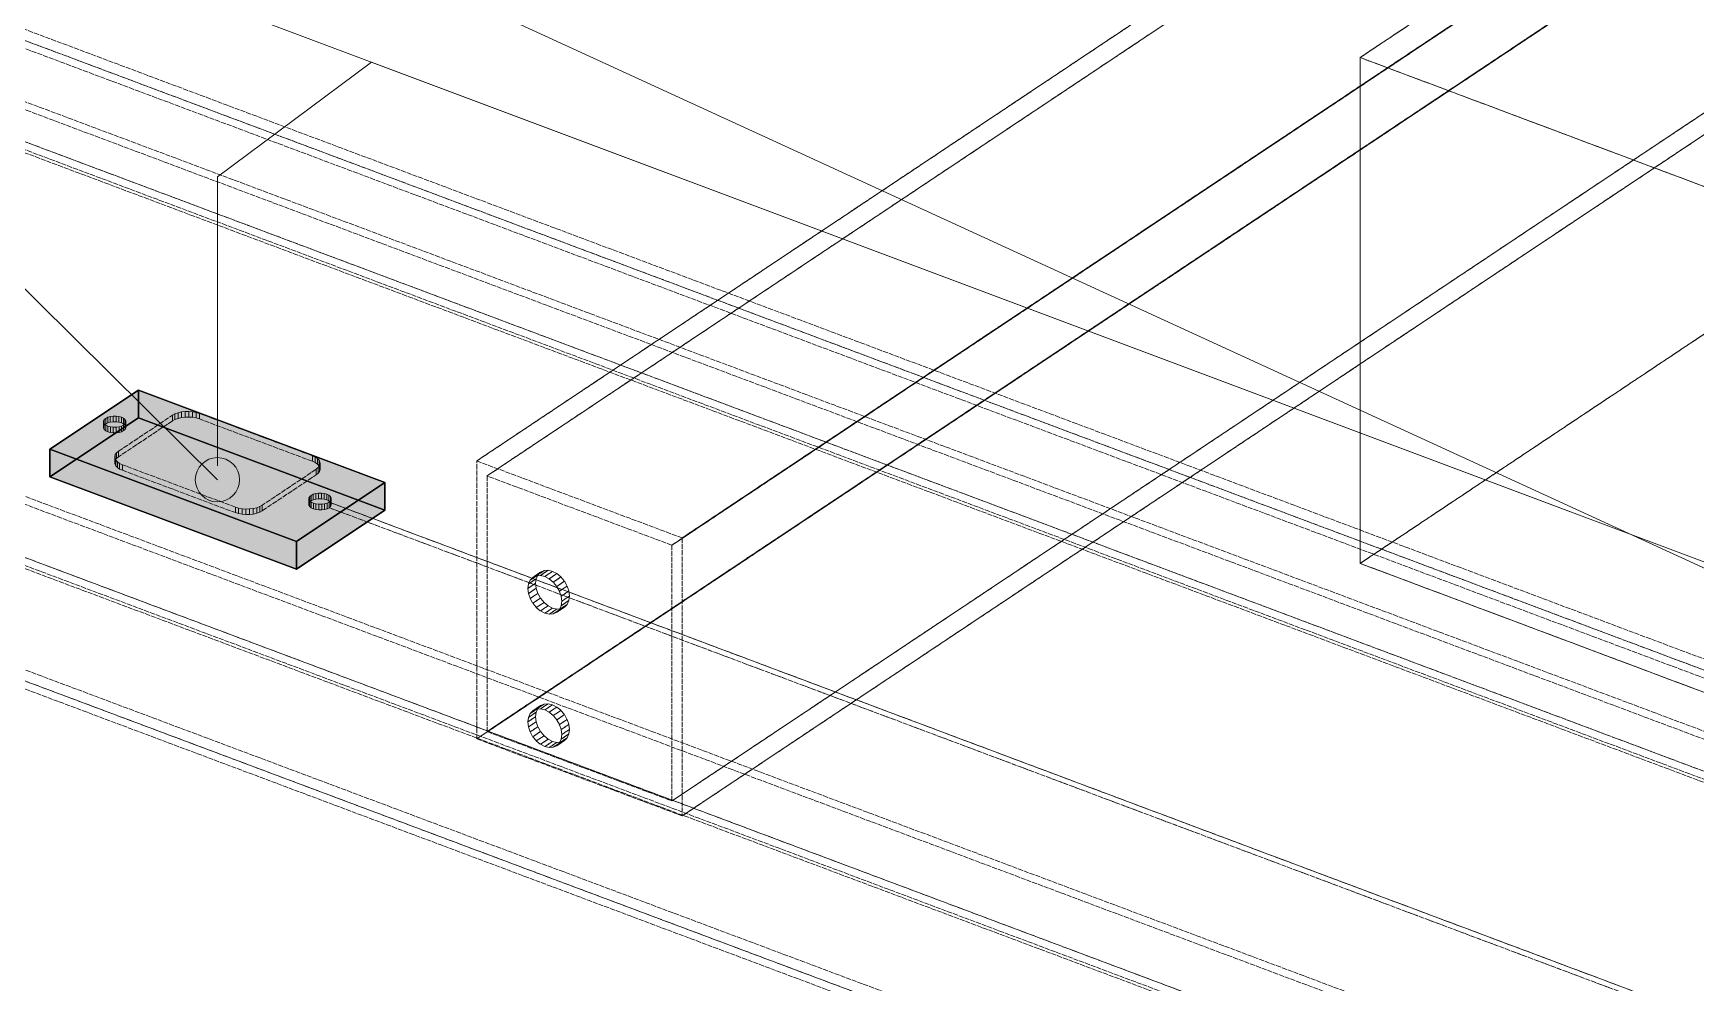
# Model space of a CAD drawing. Header units: millimetres. Extents: x 50 to 612415, y 2 to 4150.
# Drawn here: x 529816.4 to 530230, y 2210.3 to 2446.5 of the extents above; entities that cross this region are included whole.
import ezdxf

# ---------------------------------------------------------------- set-up
doc = ezdxf.new("R2010")
doc.units = ezdxf.units.MM
doc.linetypes.add('DASHED', pattern=[1.524, 1.27, -0.254])
for name, color, linetype, lineweight in [('DIM', 7, 'Continuous', 13), ('HATCH', 8, 'Continuous', 9), ('HIDDEN', 8, 'DASHED', 13), ('OUTLINE', 7, 'Continuous', 25)]:
    doc.layers.add(name, color=color, linetype=linetype, lineweight=lineweight)

msp = doc.modelspace()

# ---------------------------------------------------------------- hatches: boundary and pattern name
at = {"layer": 'HATCH', "true_color": 0xd69946}
for points in [[(529842.603, 2350.807), (529820.565, 2336.115), (529820.565, 2343.03), (529842.603, 2357.722)], [(529881.889, 2313.118), (529903.928, 2327.81), (529903.928, 2334.725), (529881.889, 2320.033)]]:
    msp.add_hatch(color=33, dxfattribs=at).paths.add_polyline_path(points)
at = {"layer": 'HATCH', "true_color": 0xe6a546}
for points in [[(529842.603, 2357.722), (529820.565, 2343.03), (529881.889, 2320.033)], [(529842.603, 2357.722), (529881.889, 2320.033), (529903.928, 2334.725)], [(529881.889, 2313.118), (529820.565, 2336.115), (529842.603, 2350.807)], [(529903.928, 2327.81), (529881.889, 2313.118), (529842.603, 2350.807)]]:
    msp.add_hatch(color=33, dxfattribs=at).paths.add_polyline_path(points)
at = {"layer": 'HATCH', "true_color": 0xd99b46}
for points in [[(529903.928, 2327.81), (529842.603, 2350.807), (529842.603, 2357.722), (529903.928, 2334.725)], [(529820.565, 2336.115), (529881.889, 2313.118), (529881.889, 2320.033), (529820.565, 2343.03)]]:
    msp.add_hatch(color=33, dxfattribs=at).paths.add_polyline_path(points)

# ---------------------------------------------------------------- linework, layer by layer
at = {"layer": 'DIM'}
for points in [[(529862.246, 2335.42), (529020, 3170), (528980, 3170)], [(530410.011, 2231.719), (529020, 2870), (528980, 2870)]]:
    msp.add_lwpolyline(points, dxfattribs=at)
at = {"layer": 'DIM', "color": 34, "true_color": 0xa85920}
for points in [[(531149.414, 2185.934), (531226.069, 2191.764), (530986.522, 2032.066), (529862.246, 2453.669), (529977.229, 2530.324), (529977.229, 2488.833)], [(529862.246, 2338.878), (529862.246, 2410.795), (529900.574, 2439.296), (530590.47, 2180.585), (530676.707, 2238.076), (530740.586, 2179.546)]]:
    msp.add_lwpolyline(points, dxfattribs=at)
at = {"layer": 'DIM'}
msp.add_circle((529862.246, 2335.42), 5.5, dxfattribs=at)
at = {"layer": 'HIDDEN', "color": 253, "true_color": 0xaab5af}
for p, q in [((529926.764, 2340.088), (530379.03, 2641.598)), ((530379.03, 2641.598), (529926.764, 2340.088)), ((530381.585, 2637.874), (529929.32, 2336.363)), ((529929.32, 2336.363), (530381.585, 2637.874)), ((530430.133, 2622.434), (529977.868, 2320.924)), ((529977.868, 2320.924), (530430.133, 2622.434)), ((529975.313, 2319.116), (530427.578, 2620.626)), ((530427.578, 2620.626), (529975.313, 2319.116)), ((529926.764, 2270.936), (530379.03, 2572.446)), ((530379.03, 2572.446), (529926.764, 2270.936)), ((530381.585, 2574.254), (529929.32, 2272.744)), ((529929.32, 2272.744), (530381.585, 2574.254)), ((531962.533, 1641.892), (529515.446, 2559.549)), ((531962.533, 1641.892), (529515.446, 2559.549)), ((531962.533, 1639.126), (529515.446, 2556.783)), ((529515.446, 2556.783), (531962.533, 1639.126)), ((531962.533, 1639.126), (529515.446, 2556.783)), ((529515.446, 2556.783), (531962.533, 1639.126)), ((529975.313, 2255.497), (530427.578, 2557.007)), ((530427.578, 2557.007), (529975.313, 2255.497)), ((529513.529, 2555.506), (531960.617, 1637.848)), ((529513.529, 2555.506), (531960.617, 1637.848)), ((530430.133, 2553.283), (529977.868, 2251.773)), ((529977.868, 2251.773), (530430.133, 2553.283)), ((529498.306, 2547.997), (531979.673, 1617.485)), ((529498.306, 2547.997), (531979.673, 1617.485)), ((531977.756, 1616.207), (529496.39, 2546.72)), ((531977.756, 1616.207), (529496.39, 2546.72)), ((529486.7, 2540.386), (531933.787, 1622.728)), ((529486.7, 2540.386), (531933.787, 1622.728)), ((531935.704, 1624.006), (529488.617, 2541.663)), ((529488.617, 2541.663), (531935.704, 1624.006)), ((529488.617, 2541.663), (531935.704, 1624.006)), ((531935.704, 1624.006), (529488.617, 2541.663)), ((531935.704, 1621.239), (529488.617, 2538.897)), ((531935.704, 1621.239), (529488.617, 2538.897)), ((531867.736, 1561.266), (529610.243, 2407.826)), ((531867.736, 1561.266), (529610.243, 2407.826)), ((529608.326, 2406.549), (531865.82, 1559.989)), ((529608.326, 2406.549), (531865.82, 1559.989)), ((531865.82, 1544.775), (529608.326, 2391.335)), ((531865.82, 1544.775), (529608.326, 2391.335)), ((531867.736, 1546.053), (529610.243, 2392.613)), ((529610.243, 2392.613), (531867.736, 1546.053)), ((529610.243, 2392.613), (531867.736, 1546.053)), ((531867.736, 1546.053), (529610.243, 2392.613)), ((529610.243, 2389.847), (531867.736, 1543.287)), ((529610.243, 2389.847), (531867.736, 1543.287)), ((529583.413, 2374.727), (531840.907, 1528.167)), ((529583.413, 2374.727), (531840.907, 1528.167)), ((531838.99, 1524.123), (529581.497, 2370.683)), ((531838.99, 1524.123), (529581.497, 2370.683)), ((529583.413, 2371.961), (531840.907, 1525.401)), ((531840.907, 1525.401), (529583.413, 2371.961)), ((529583.413, 2371.961), (531840.907, 1525.401)), ((531840.907, 1525.401), (529583.413, 2371.961)), ((529833.92, 2350.01), (529834.101, 2350.363)), ((529833.92, 2350.01), (529834.101, 2350.363)), ((529833.92, 2348.627), (529833.92, 2350.01)), ((529833.928, 2349.645), (529833.92, 2350.01)), ((529833.92, 2350.01), (529833.92, 2348.627)), ((529833.928, 2349.645), (529833.92, 2350.01)), ((529834.101, 2348.98), (529833.92, 2348.627)), ((529834.101, 2348.98), (529833.92, 2348.627)), ((529833.928, 2348.262), (529833.928, 2349.645)), ((529834.125, 2349.294), (529833.928, 2349.645)), ((529833.928, 2349.645), (529833.928, 2348.262)), ((529834.125, 2349.294), (529833.928, 2349.645)), ((529834.101, 2350.363), (529834.459, 2350.681)), ((529834.101, 2350.363), (529834.459, 2350.681)), ((529834.101, 2348.98), (529834.101, 2350.363)), ((529834.101, 2350.363), (529834.101, 2348.98)), ((529834.459, 2349.298), (529834.101, 2348.98)), ((529834.459, 2349.298), (529834.101, 2348.98)), ((529834.125, 2347.911), (529834.125, 2349.294)), ((529834.496, 2348.98), (529834.125, 2349.294)), ((529834.125, 2349.294), (529834.125, 2347.911)), ((529834.496, 2348.98), (529834.125, 2349.294)), ((529834.459, 2350.681), (529834.969, 2350.942)), ((529834.459, 2350.681), (529834.969, 2350.942)), ((529834.459, 2349.298), (529834.459, 2350.681)), ((529834.459, 2350.681), (529834.459, 2349.298)), ((529834.969, 2349.559), (529834.459, 2349.298)), ((529834.969, 2349.559), (529834.459, 2349.298)), ((529834.496, 2347.597), (529834.496, 2348.98)), ((529835.018, 2348.725), (529834.496, 2348.98)), ((529834.496, 2348.98), (529834.496, 2347.597)), ((529835.018, 2348.725), (529834.496, 2348.98)), ((529834.969, 2350.942), (529835.597, 2351.128)), ((529834.969, 2350.942), (529835.597, 2351.128)), ((529834.969, 2349.559), (529834.969, 2350.942)), ((529834.969, 2350.942), (529834.969, 2349.559)), ((529835.597, 2349.745), (529834.969, 2349.559)), ((529835.597, 2349.745), (529834.969, 2349.559)), ((529835.597, 2351.128), (529836.299, 2351.226)), ((529835.597, 2351.128), (529836.299, 2351.226)), ((529835.597, 2349.745), (529835.597, 2351.128)), ((529835.597, 2351.128), (529835.597, 2349.745)), ((529836.299, 2349.843), (529835.597, 2349.745)), ((529836.299, 2349.843), (529835.597, 2349.745)), ((529836.299, 2351.226), (529837.029, 2351.23)), ((529836.299, 2351.226), (529837.029, 2351.23)), ((529836.299, 2349.843), (529836.299, 2351.226)), ((529836.299, 2351.226), (529836.299, 2349.843)), ((529837.029, 2349.847), (529836.299, 2349.843)), ((529837.029, 2349.847), (529836.299, 2349.843)), ((529837.029, 2351.23), (529837.736, 2351.139)), ((529837.029, 2351.23), (529837.029, 2349.847)), ((529837.029, 2349.847), (529837.029, 2351.23)), ((529837.029, 2351.23), (529837.736, 2351.139)), ((529837.736, 2349.756), (529837.029, 2349.847)), ((529837.736, 2349.756), (529837.029, 2349.847)), ((529837.653, 2342.496), (529851.067, 2351.44)), ((529837.653, 2342.496), (529851.067, 2351.44)), ((529851.067, 2350.057), (529837.653, 2341.113)), ((529851.067, 2350.057), (529837.653, 2341.113)), ((529837.736, 2351.139), (529838.371, 2350.96)), ((529837.736, 2351.139), (529837.736, 2349.756)), ((529837.736, 2349.756), (529837.736, 2351.139)), ((529837.736, 2351.139), (529838.371, 2350.96)), ((529838.371, 2349.577), (529837.736, 2349.756)), ((529838.371, 2349.577), (529837.736, 2349.756)), ((529838.371, 2350.96), (529838.893, 2350.705)), ((529838.371, 2350.96), (529838.371, 2349.577)), ((529838.371, 2349.577), (529838.371, 2350.96)), ((529838.371, 2350.96), (529838.893, 2350.705)), ((529838.893, 2349.322), (529838.371, 2349.577)), ((529838.893, 2349.322), (529838.371, 2349.577)), ((529838.93, 2349.004), (529838.42, 2348.743)), ((529838.93, 2349.004), (529838.42, 2348.743)), ((529838.893, 2350.705), (529839.265, 2350.391)), ((529838.893, 2350.705), (529838.893, 2349.322)), ((529838.893, 2349.322), (529838.893, 2350.705)), ((529838.893, 2350.705), (529839.265, 2350.391)), ((529839.265, 2349.008), (529838.893, 2349.322)), ((529839.265, 2349.008), (529838.893, 2349.322)), ((529839.288, 2349.322), (529838.93, 2349.004)), ((529839.288, 2349.322), (529838.93, 2349.004)), ((529838.93, 2349.004), (529838.93, 2347.621)), ((529838.93, 2347.621), (529838.93, 2349.004)), ((529839.265, 2350.391), (529839.461, 2350.04)), ((529839.265, 2350.391), (529839.265, 2349.008)), ((529839.265, 2349.008), (529839.265, 2350.391)), ((529839.265, 2350.391), (529839.461, 2350.04)), ((529839.461, 2348.657), (529839.265, 2349.008)), ((529839.461, 2348.657), (529839.265, 2349.008)), ((529839.469, 2349.675), (529839.288, 2349.322)), ((529839.469, 2349.675), (529839.288, 2349.322)), ((529839.288, 2349.322), (529839.288, 2347.939)), ((529839.288, 2347.939), (529839.288, 2349.322)), ((529839.461, 2350.04), (529839.469, 2349.675)), ((529839.461, 2350.04), (529839.461, 2348.657)), ((529839.461, 2348.657), (529839.461, 2350.04)), ((529839.461, 2350.04), (529839.469, 2349.675)), ((529839.469, 2349.675), (529839.469, 2348.292)), ((529839.469, 2348.292), (529839.469, 2349.675)), ((529851.067, 2351.44), (529851.702, 2351.786)), ((529851.067, 2351.44), (529851.702, 2351.786)), ((529851.067, 2350.057), (529851.067, 2351.44)), ((529851.067, 2351.44), (529851.067, 2350.057)), ((529851.702, 2350.403), (529851.067, 2350.057)), ((529851.702, 2350.403), (529851.067, 2350.057)), ((529851.702, 2351.786), (529852.459, 2352.064)), ((529851.702, 2351.786), (529852.459, 2352.064)), ((529851.702, 2350.403), (529851.702, 2351.786)), ((529851.702, 2351.786), (529851.702, 2350.403)), ((529852.459, 2350.68), (529851.702, 2350.403)), ((529852.459, 2350.68), (529851.702, 2350.403)), ((529852.459, 2352.064), (529853.31, 2352.262)), ((529852.459, 2352.064), (529853.31, 2352.262)), ((529852.459, 2350.68), (529852.459, 2352.064)), ((529852.459, 2352.064), (529852.459, 2350.68)), ((529853.31, 2350.879), (529852.459, 2350.68)), ((529853.31, 2350.879), (529852.459, 2350.68)), ((529853.31, 2352.262), (529854.223, 2352.374)), ((529853.31, 2352.262), (529854.223, 2352.374)), ((529853.31, 2350.879), (529853.31, 2352.262)), ((529853.31, 2352.262), (529853.31, 2350.879)), ((529854.223, 2350.991), (529853.31, 2350.879)), ((529854.223, 2350.991), (529853.31, 2350.879)), ((529854.223, 2352.374), (529855.161, 2352.394)), ((529854.223, 2352.374), (529855.161, 2352.394)), ((529854.223, 2350.991), (529854.223, 2352.374)), ((529854.223, 2352.374), (529854.223, 2350.991)), ((529855.161, 2351.011), (529854.223, 2350.991)), ((529855.161, 2351.011), (529854.223, 2350.991)), ((529855.161, 2352.394), (529855.161, 2351.011)), ((529855.161, 2351.011), (529855.161, 2352.394)), ((529855.161, 2352.394), (529856.089, 2352.323)), ((529855.161, 2352.394), (529856.089, 2352.323)), ((529856.089, 2350.94), (529855.161, 2351.011)), ((529856.089, 2350.94), (529855.161, 2351.011)), ((529856.089, 2352.323), (529856.089, 2350.94)), ((529856.089, 2350.94), (529856.089, 2352.323)), ((529856.089, 2352.323), (529856.972, 2352.162)), ((529856.089, 2352.323), (529856.972, 2352.162)), ((529856.972, 2350.779), (529856.089, 2350.94)), ((529856.972, 2350.779), (529856.089, 2350.94)), ((529856.972, 2352.162), (529856.972, 2350.779)), ((529856.972, 2350.779), (529856.972, 2352.162)), ((529856.972, 2352.162), (529857.775, 2351.919)), ((529856.972, 2352.162), (529857.775, 2351.919)), ((529857.775, 2350.536), (529856.972, 2350.779)), ((529857.775, 2350.536), (529856.972, 2350.779)), ((529857.775, 2351.919), (529857.775, 2350.536)), ((529857.775, 2350.536), (529857.775, 2351.919)), ((529857.775, 2351.919), (529885.882, 2341.379)), ((529857.775, 2351.919), (529885.882, 2341.379)), ((529885.882, 2339.996), (529857.775, 2350.536)), ((529885.882, 2339.996), (529857.775, 2350.536)), ((529833.92, 2348.627), (529833.928, 2348.262)), ((529833.92, 2348.627), (529833.928, 2348.262)), ((529833.928, 2348.262), (529834.125, 2347.911)), ((529833.928, 2348.262), (529834.125, 2347.911)), ((529834.125, 2347.911), (529834.496, 2347.597)), ((529834.125, 2347.911), (529834.496, 2347.597)), ((529834.496, 2347.597), (529835.018, 2347.342)), ((529834.496, 2347.597), (529835.018, 2347.342)), ((529835.018, 2347.342), (529835.018, 2348.725)), ((529835.654, 2348.546), (529835.018, 2348.725)), ((529835.018, 2348.725), (529835.018, 2347.342)), ((529835.654, 2348.546), (529835.018, 2348.725)), ((529835.018, 2347.342), (529835.654, 2347.163)), ((529835.018, 2347.342), (529835.654, 2347.163)), ((529835.654, 2347.163), (529835.654, 2348.546)), ((529836.36, 2348.455), (529835.654, 2348.546)), ((529835.654, 2348.546), (529835.654, 2347.163)), ((529836.36, 2348.455), (529835.654, 2348.546)), ((529835.654, 2347.163), (529836.36, 2347.072)), ((529835.654, 2347.163), (529836.36, 2347.072)), ((529837.09, 2348.459), (529836.36, 2348.455)), ((529837.09, 2348.459), (529836.36, 2348.455)), ((529836.36, 2347.072), (529836.36, 2348.455)), ((529836.36, 2348.455), (529836.36, 2347.072)), ((529836.36, 2347.072), (529837.09, 2347.076)), ((529836.36, 2347.072), (529837.09, 2347.076)), ((529837.792, 2348.558), (529837.09, 2348.459)), ((529837.792, 2348.558), (529837.09, 2348.459)), ((529837.09, 2348.459), (529837.09, 2347.076)), ((529837.09, 2347.076), (529837.09, 2348.459)), ((529837.09, 2347.076), (529837.792, 2347.175)), ((529837.09, 2347.076), (529837.792, 2347.175)), ((529838.42, 2348.743), (529837.792, 2348.558)), ((529838.42, 2348.743), (529837.792, 2348.558)), ((529837.792, 2348.558), (529837.792, 2347.175)), ((529837.792, 2347.175), (529837.792, 2348.558)), ((529837.792, 2347.175), (529838.42, 2347.36)), ((529837.792, 2347.175), (529838.42, 2347.36)), ((529838.42, 2348.743), (529838.42, 2347.36)), ((529838.42, 2347.36), (529838.42, 2348.743)), ((529838.42, 2347.36), (529838.93, 2347.621)), ((529838.42, 2347.36), (529838.93, 2347.621)), ((529838.93, 2347.621), (529839.288, 2347.939)), ((529838.93, 2347.621), (529839.288, 2347.939)), ((529839.288, 2347.939), (529839.469, 2348.292)), ((529839.288, 2347.939), (529839.469, 2348.292)), ((529839.469, 2348.292), (529839.461, 2348.657)), ((529839.469, 2348.292), (529839.461, 2348.657)), ((529836.702, 2341.19), (529836.845, 2341.654)), ((529836.702, 2341.19), (529836.845, 2341.654)), ((529836.702, 2339.807), (529836.702, 2341.19)), ((529836.743, 2340.72), (529836.702, 2341.19)), ((529836.702, 2341.19), (529836.702, 2339.807)), ((529836.743, 2340.72), (529836.702, 2341.19)), ((529836.743, 2339.337), (529836.743, 2340.72)), ((529836.966, 2340.264), (529836.743, 2340.72)), ((529836.743, 2340.72), (529836.743, 2339.337)), ((529836.966, 2340.264), (529836.743, 2340.72)), ((529836.845, 2341.654), (529837.166, 2342.095)), ((529836.845, 2341.654), (529837.166, 2342.095)), ((529836.845, 2340.271), (529836.845, 2341.654)), ((529836.845, 2341.654), (529836.845, 2340.271)), ((529837.166, 2340.712), (529836.845, 2340.271)), ((529837.166, 2340.712), (529836.845, 2340.271)), ((529837.166, 2342.095), (529837.653, 2342.496)), ((529837.166, 2342.095), (529837.653, 2342.496)), ((529837.166, 2340.712), (529837.166, 2342.095)), ((529837.166, 2342.095), (529837.166, 2340.712)), ((529837.653, 2341.113), (529837.166, 2340.712)), ((529837.653, 2341.113), (529837.166, 2340.712)), ((529837.653, 2341.113), (529837.653, 2342.496)), ((529837.653, 2342.496), (529837.653, 2341.113)), ((529885.882, 2341.379), (529885.882, 2339.996)), ((529885.882, 2339.996), (529885.882, 2341.379)), ((529885.882, 2341.379), (529886.574, 2341.061)), ((529885.882, 2341.379), (529886.574, 2341.061)), ((529886.574, 2341.061), (529886.574, 2339.678)), ((529886.574, 2339.678), (529886.574, 2341.061)), ((529886.574, 2341.061), (529887.13, 2340.683)), ((529886.574, 2341.061), (529887.13, 2340.683)), ((529836.845, 2340.271), (529836.702, 2339.807)), ((529836.845, 2340.271), (529836.702, 2339.807)), ((529836.702, 2339.807), (529836.743, 2339.337)), ((529836.702, 2339.807), (529836.743, 2339.337)), ((529836.743, 2339.337), (529836.966, 2338.881)), ((529836.743, 2339.337), (529836.966, 2338.881)), ((529836.966, 2338.881), (529836.966, 2340.264)), ((529837.363, 2339.839), (529836.966, 2340.264)), ((529836.966, 2340.264), (529836.966, 2338.881)), ((529837.363, 2339.839), (529836.966, 2340.264)), ((529836.966, 2338.881), (529837.363, 2338.456)), ((529836.966, 2338.881), (529837.363, 2338.456)), ((529837.363, 2338.456), (529837.363, 2339.839)), ((529837.919, 2339.46), (529837.363, 2339.839)), ((529837.363, 2339.839), (529837.363, 2338.456)), ((529837.919, 2339.46), (529837.363, 2339.839)), ((529837.363, 2338.456), (529837.919, 2338.077)), ((529837.363, 2338.456), (529837.919, 2338.077)), ((529837.919, 2338.077), (529837.919, 2339.46)), ((529838.611, 2339.143), (529837.919, 2339.46)), ((529837.919, 2339.46), (529837.919, 2338.077)), ((529838.611, 2339.143), (529837.919, 2339.46)), ((529837.919, 2338.077), (529838.611, 2337.76)), ((529837.919, 2338.077), (529838.611, 2337.76)), ((529838.611, 2337.76), (529838.611, 2339.143)), ((529866.718, 2328.603), (529838.611, 2339.143)), ((529838.611, 2339.143), (529838.611, 2337.76)), ((529866.718, 2328.603), (529838.611, 2339.143)), ((529838.611, 2337.76), (529866.718, 2327.22)), ((529838.611, 2337.76), (529866.718, 2327.22)), ((529886.84, 2338.025), (529873.425, 2329.082)), ((529886.84, 2338.025), (529873.425, 2329.082)), ((529873.425, 2327.699), (529886.84, 2336.642)), ((529873.425, 2327.699), (529886.84, 2336.642)), ((529886.574, 2339.678), (529885.882, 2339.996)), ((529886.574, 2339.678), (529885.882, 2339.996)), ((529887.13, 2339.3), (529886.574, 2339.678)), ((529887.13, 2339.3), (529886.574, 2339.678)), ((529887.327, 2338.426), (529886.84, 2338.025)), ((529887.327, 2338.426), (529886.84, 2338.025)), ((529886.84, 2338.025), (529886.84, 2336.642)), ((529886.84, 2336.642), (529886.84, 2338.025)), ((529886.84, 2336.642), (529887.327, 2337.043)), ((529886.84, 2336.642), (529887.327, 2337.043)), ((529887.13, 2340.683), (529887.13, 2339.3)), ((529887.13, 2339.3), (529887.13, 2340.683)), ((529887.13, 2340.683), (529887.527, 2340.257)), ((529887.13, 2340.683), (529887.527, 2340.257)), ((529887.527, 2338.874), (529887.13, 2339.3)), ((529887.527, 2338.874), (529887.13, 2339.3)), ((529887.648, 2338.868), (529887.327, 2338.426)), ((529887.648, 2338.868), (529887.327, 2338.426)), ((529887.327, 2338.426), (529887.327, 2337.043)), ((529887.327, 2337.043), (529887.327, 2338.426)), ((529887.327, 2337.043), (529887.648, 2337.485)), ((529887.327, 2337.043), (529887.648, 2337.485)), ((529887.527, 2340.257), (529887.527, 2338.874)), ((529887.527, 2338.874), (529887.527, 2340.257)), ((529887.527, 2340.257), (529887.75, 2339.801)), ((529887.527, 2340.257), (529887.75, 2339.801)), ((529887.75, 2338.418), (529887.527, 2338.874)), ((529887.75, 2338.418), (529887.527, 2338.874)), ((529887.791, 2339.332), (529887.648, 2338.868)), ((529887.791, 2339.332), (529887.648, 2338.868)), ((529887.648, 2338.868), (529887.648, 2337.485)), ((529887.648, 2337.485), (529887.648, 2338.868)), ((529887.648, 2337.485), (529887.791, 2337.949)), ((529887.648, 2337.485), (529887.791, 2337.949)), ((529887.75, 2339.801), (529887.75, 2338.418)), ((529887.75, 2338.418), (529887.75, 2339.801)), ((529887.75, 2339.801), (529887.791, 2339.332)), ((529887.75, 2339.801), (529887.791, 2339.332)), ((529887.791, 2337.949), (529887.75, 2338.418)), ((529887.791, 2337.949), (529887.75, 2338.418)), ((529887.791, 2339.332), (529887.791, 2337.949)), ((529887.791, 2337.949), (529887.791, 2339.332)), ((529926.764, 2270.936), (529926.764, 2340.088)), ((529926.764, 2340.088), (529977.868, 2320.924)), ((529926.764, 2270.936), (529926.764, 2340.088)), ((529926.764, 2340.088), (529977.868, 2320.924)), ((529929.32, 2336.363), (529929.32, 2272.744)), ((529975.313, 2319.116), (529929.32, 2336.363)), ((529929.32, 2336.363), (529929.32, 2272.744)), ((529975.313, 2319.116), (529929.32, 2336.363)), ((529866.718, 2327.22), (529866.718, 2328.603)), ((529867.521, 2328.359), (529866.718, 2328.603)), ((529866.718, 2328.603), (529866.718, 2327.22)), ((529867.521, 2328.359), (529866.718, 2328.603)), ((529867.521, 2326.976), (529867.521, 2328.359)), ((529868.403, 2328.199), (529867.521, 2328.359)), ((529867.521, 2328.359), (529867.521, 2326.976)), ((529868.403, 2328.199), (529867.521, 2328.359)), ((529872.033, 2328.458), (529871.182, 2328.259)), ((529872.033, 2328.458), (529871.182, 2328.259)), ((529872.791, 2328.736), (529872.033, 2328.458)), ((529872.791, 2328.736), (529872.033, 2328.458)), ((529872.033, 2328.458), (529872.033, 2327.075)), ((529872.033, 2327.075), (529872.033, 2328.458)), ((529873.425, 2329.082), (529872.791, 2328.736)), ((529873.425, 2329.082), (529872.791, 2328.736)), ((529872.791, 2328.736), (529872.791, 2327.353)), ((529872.791, 2327.353), (529872.791, 2328.736)), ((529873.425, 2329.082), (529873.425, 2327.699)), ((529873.425, 2327.699), (529873.425, 2329.082)), ((529885.023, 2330.846), (529885.204, 2331.199)), ((529885.023, 2330.846), (529885.204, 2331.199)), ((529885.023, 2329.463), (529885.023, 2330.846)), ((529885.031, 2330.481), (529885.023, 2330.846)), ((529885.023, 2330.846), (529885.023, 2329.463)), ((529885.031, 2330.481), (529885.023, 2330.846)), ((529885.204, 2329.816), (529885.023, 2329.463)), ((529885.204, 2329.816), (529885.023, 2329.463)), ((529885.023, 2329.463), (529885.031, 2329.098)), ((529885.023, 2329.463), (529885.031, 2329.098)), ((529885.031, 2329.098), (529885.031, 2330.481)), ((529885.228, 2330.13), (529885.031, 2330.481)), ((529885.031, 2330.481), (529885.031, 2329.098)), ((529885.228, 2330.13), (529885.031, 2330.481)), ((529885.031, 2329.098), (529885.228, 2328.747)), ((529885.031, 2329.098), (529885.228, 2328.747)), ((529885.204, 2331.199), (529885.562, 2331.517)), ((529885.204, 2331.199), (529885.562, 2331.517)), ((529885.204, 2329.816), (529885.204, 2331.199)), ((529885.204, 2331.199), (529885.204, 2329.816)), ((529885.562, 2330.134), (529885.204, 2329.816)), ((529885.562, 2330.134), (529885.204, 2329.816)), ((529885.228, 2328.747), (529885.228, 2330.13)), ((529885.6, 2329.816), (529885.228, 2330.13)), ((529885.228, 2330.13), (529885.228, 2328.747)), ((529885.6, 2329.816), (529885.228, 2330.13)), ((529885.228, 2328.747), (529885.6, 2328.433)), ((529885.228, 2328.747), (529885.6, 2328.433)), ((529885.562, 2331.517), (529886.072, 2331.778)), ((529885.562, 2331.517), (529886.072, 2331.778)), ((529885.562, 2330.134), (529885.562, 2331.517)), ((529885.562, 2331.517), (529885.562, 2330.134)), ((529886.072, 2330.395), (529885.562, 2330.134)), ((529886.072, 2330.395), (529885.562, 2330.134)), ((529885.6, 2328.433), (529885.6, 2329.816)), ((529886.121, 2329.561), (529885.6, 2329.816)), ((529885.6, 2329.816), (529885.6, 2328.433)), ((529886.121, 2329.561), (529885.6, 2329.816)), ((529885.6, 2328.433), (529886.121, 2328.178)), ((529885.6, 2328.433), (529886.121, 2328.178)), ((529886.072, 2331.778), (529886.7, 2331.964)), ((529886.072, 2331.778), (529886.7, 2331.964)), ((529886.072, 2330.395), (529886.072, 2331.778)), ((529886.072, 2331.778), (529886.072, 2330.395)), ((529886.7, 2330.581), (529886.072, 2330.395)), ((529886.7, 2330.581), (529886.072, 2330.395)), ((529886.121, 2328.178), (529886.121, 2329.561)), ((529886.757, 2329.382), (529886.121, 2329.561)), ((529886.121, 2329.561), (529886.121, 2328.178)), ((529886.757, 2329.382), (529886.121, 2329.561)), ((529886.7, 2331.964), (529887.403, 2332.062)), ((529886.7, 2331.964), (529887.403, 2332.062)), ((529886.7, 2330.581), (529886.7, 2331.964)), ((529886.7, 2331.964), (529886.7, 2330.581)), ((529887.403, 2330.679), (529886.7, 2330.581)), ((529887.403, 2330.679), (529886.7, 2330.581)), ((529886.757, 2327.999), (529886.757, 2329.382)), ((529887.464, 2329.291), (529886.757, 2329.382)), ((529886.757, 2329.382), (529886.757, 2327.999)), ((529887.464, 2329.291), (529886.757, 2329.382)), ((529887.403, 2332.062), (529888.132, 2332.066)), ((529887.403, 2332.062), (529888.132, 2332.066)), ((529887.403, 2330.679), (529887.403, 2332.062)), ((529887.403, 2332.062), (529887.403, 2330.679)), ((529888.132, 2330.683), (529887.403, 2330.679)), ((529888.132, 2330.683), (529887.403, 2330.679)), ((529888.193, 2329.295), (529887.464, 2329.291)), ((529888.193, 2329.295), (529887.464, 2329.291)), ((529887.464, 2327.908), (529887.464, 2329.291)), ((529887.464, 2329.291), (529887.464, 2327.908)), ((529888.132, 2332.066), (529888.839, 2331.976)), ((529888.132, 2332.066), (529888.132, 2330.683)), ((529888.132, 2330.683), (529888.132, 2332.066)), ((529888.132, 2332.066), (529888.839, 2331.976)), ((529888.839, 2330.593), (529888.132, 2330.683)), ((529888.839, 2330.593), (529888.132, 2330.683)), ((529888.896, 2329.394), (529888.193, 2329.295)), ((529888.896, 2329.394), (529888.193, 2329.295)), ((529888.193, 2329.295), (529888.193, 2327.912)), ((529888.193, 2327.912), (529888.193, 2329.295)), ((529888.839, 2331.976), (529889.475, 2331.797)), ((529888.839, 2331.976), (529888.839, 2330.593)), ((529888.839, 2330.593), (529888.839, 2331.976)), ((529888.839, 2331.976), (529889.475, 2331.797)), ((529889.475, 2330.414), (529888.839, 2330.593)), ((529889.475, 2330.414), (529888.839, 2330.593)), ((529889.524, 2329.58), (529888.896, 2329.394)), ((529889.524, 2329.58), (529888.896, 2329.394)), ((529888.896, 2329.394), (529888.896, 2328.011)), ((529888.896, 2328.011), (529888.896, 2329.394)), ((529889.475, 2331.797), (529889.996, 2331.542)), ((529889.475, 2331.797), (529889.475, 2330.414)), ((529889.475, 2330.414), (529889.475, 2331.797)), ((529889.475, 2331.797), (529889.996, 2331.542)), ((529889.996, 2330.159), (529889.475, 2330.414)), ((529889.996, 2330.159), (529889.475, 2330.414)), ((529890.034, 2329.84), (529889.524, 2329.58)), ((529890.034, 2329.84), (529889.524, 2329.58)), ((529889.524, 2329.58), (529889.524, 2328.197)), ((529889.524, 2328.197), (529889.524, 2329.58)), ((529889.524, 2328.197), (529890.034, 2328.457)), ((529889.524, 2328.197), (529890.034, 2328.457)), ((529889.996, 2331.542), (529890.368, 2331.228)), ((529889.996, 2331.542), (529889.996, 2330.159)), ((529889.996, 2330.159), (529889.996, 2331.542)), ((529889.996, 2331.542), (529890.368, 2331.228)), ((529890.368, 2329.845), (529889.996, 2330.159)), ((529890.368, 2329.845), (529889.996, 2330.159)), ((529890.392, 2330.158), (529890.034, 2329.84)), ((529890.392, 2330.158), (529890.034, 2329.84)), ((529890.034, 2329.84), (529890.034, 2328.457)), ((529890.034, 2328.457), (529890.034, 2329.84)), ((529890.034, 2329.84), (530590.47, 2067.177)), ((530973.746, 1923.448), (529890.034, 2329.84)), ((529890.034, 2328.457), (529890.392, 2328.775)), ((529890.034, 2328.457), (529890.392, 2328.775)), ((530590.47, 2065.794), (529890.034, 2328.457)), ((529890.034, 2328.457), (530973.746, 1922.065)), ((529890.368, 2331.228), (529890.565, 2330.876)), ((529890.368, 2331.228), (529890.368, 2329.845)), ((529890.368, 2329.845), (529890.368, 2331.228)), ((529890.368, 2331.228), (529890.565, 2330.876)), ((529890.565, 2329.493), (529890.368, 2329.845)), ((529890.565, 2329.493), (529890.368, 2329.845)), ((529890.573, 2330.512), (529890.392, 2330.158)), ((529890.573, 2330.512), (529890.392, 2330.158)), ((529890.392, 2330.158), (529890.392, 2328.775)), ((529890.392, 2328.775), (529890.392, 2330.158)), ((529890.392, 2328.775), (529890.573, 2329.129)), ((529890.392, 2328.775), (529890.573, 2329.129)), ((529890.565, 2330.876), (529890.565, 2329.493)), ((529890.565, 2329.493), (529890.565, 2330.876)), ((529890.565, 2330.876), (529890.573, 2330.512)), ((529890.565, 2330.876), (529890.573, 2330.512)), ((529890.573, 2329.129), (529890.565, 2329.493)), ((529890.573, 2329.129), (529890.565, 2329.493)), ((529890.573, 2330.512), (529890.573, 2329.129)), ((529890.573, 2329.129), (529890.573, 2330.512)), ((529866.718, 2327.22), (529867.521, 2326.976)), ((529866.718, 2327.22), (529867.521, 2326.976)), ((529867.521, 2326.976), (529868.403, 2326.816)), ((529867.521, 2326.976), (529868.403, 2326.816)), ((529868.403, 2326.816), (529868.403, 2328.199)), ((529869.332, 2328.127), (529868.403, 2328.199)), ((529868.403, 2328.199), (529868.403, 2326.816)), ((529869.332, 2328.127), (529868.403, 2328.199)), ((529868.403, 2326.816), (529869.332, 2326.744)), ((529868.403, 2326.816), (529869.332, 2326.744)), ((529870.27, 2328.148), (529869.332, 2328.127)), ((529870.27, 2328.148), (529869.332, 2328.127)), ((529869.332, 2326.744), (529869.332, 2328.127)), ((529869.332, 2328.127), (529869.332, 2326.744)), ((529869.332, 2326.744), (529870.27, 2326.765)), ((529869.332, 2326.744), (529870.27, 2326.765)), ((529871.182, 2328.259), (529870.27, 2328.148)), ((529871.182, 2328.259), (529870.27, 2328.148)), ((529870.27, 2328.148), (529870.27, 2326.765)), ((529870.27, 2326.765), (529870.27, 2328.148)), ((529870.27, 2326.765), (529871.182, 2326.876)), ((529870.27, 2326.765), (529871.182, 2326.876)), ((529871.182, 2328.259), (529871.182, 2326.876)), ((529871.182, 2326.876), (529871.182, 2328.259)), ((529871.182, 2326.876), (529872.033, 2327.075)), ((529871.182, 2326.876), (529872.033, 2327.075)), ((529872.033, 2327.075), (529872.791, 2327.353)), ((529872.033, 2327.075), (529872.791, 2327.353)), ((529872.791, 2327.353), (529873.425, 2327.699)), ((529872.791, 2327.353), (529873.425, 2327.699)), ((529886.121, 2328.178), (529886.757, 2327.999)), ((529886.121, 2328.178), (529886.757, 2327.999)), ((529886.757, 2327.999), (529887.464, 2327.908)), ((529886.757, 2327.999), (529887.464, 2327.908)), ((529887.464, 2327.908), (529888.193, 2327.912)), ((529887.464, 2327.908), (529888.193, 2327.912)), ((529888.193, 2327.912), (529888.896, 2328.011)), ((529888.193, 2327.912), (529888.896, 2328.011)), ((529888.896, 2328.011), (529889.524, 2328.197)), ((529888.896, 2328.011), (529889.524, 2328.197)), ((529977.868, 2320.924), (529977.868, 2251.773)), ((529977.868, 2320.924), (529977.868, 2251.773)), ((529975.313, 2255.497), (529975.313, 2319.116)), ((529975.313, 2255.497), (529975.313, 2319.116)), ((529942.628, 2312.4), (529940.711, 2311.122)), ((529940.711, 2311.122), (529942.628, 2312.4)), ((529943.501, 2312.798), (529941.584, 2311.52)), ((529941.584, 2311.52), (529943.501, 2312.798)), ((529941.958, 2311.706), (529942.628, 2312.4)), ((529941.958, 2311.706), (529942.628, 2312.4)), ((529944.518, 2312.873), (529942.601, 2311.595)), ((529942.601, 2311.595), (529944.518, 2312.873)), ((529942.628, 2312.4), (529943.501, 2312.798)), ((529942.628, 2312.4), (529943.501, 2312.798)), ((529943.501, 2312.798), (529944.518, 2312.873)), ((529943.501, 2312.798), (529944.518, 2312.873)), ((529945.609, 2312.619), (529943.692, 2311.341)), ((529943.692, 2311.341), (529945.609, 2312.619)), ((529944.518, 2312.873), (529945.609, 2312.619)), ((529944.518, 2312.873), (529945.609, 2312.619)), ((529946.7, 2312.054), (529944.784, 2310.777)), ((529944.784, 2310.777), (529946.7, 2312.054)), ((529945.609, 2312.619), (529946.7, 2312.054)), ((529945.609, 2312.619), (529946.7, 2312.054)), ((529946.7, 2312.054), (529947.717, 2311.217)), ((529946.7, 2312.054), (529947.717, 2311.217)), ((529941.393, 2309.636), (529939.476, 2308.358)), ((529939.476, 2308.358), (529941.393, 2309.636)), ((529939.62, 2309.486), (529939.476, 2308.358)), ((529939.62, 2309.486), (529939.476, 2308.358)), ((529939.476, 2308.358), (529939.62, 2307.123)), ((529939.476, 2308.358), (529939.62, 2307.123)), ((529941.536, 2310.763), (529939.62, 2309.486)), ((529939.62, 2309.486), (529941.536, 2310.763)), ((529940.041, 2310.428), (529939.62, 2309.486)), ((529940.041, 2310.428), (529939.62, 2309.486)), ((529941.536, 2308.401), (529939.62, 2307.123)), ((529939.62, 2307.123), (529941.536, 2308.401)), ((529941.958, 2311.706), (529940.041, 2310.428)), ((529940.041, 2310.428), (529941.958, 2311.706)), ((529940.711, 2311.122), (529940.041, 2310.428)), ((529940.711, 2311.122), (529940.041, 2310.428)), ((529941.584, 2311.52), (529940.711, 2311.122)), ((529941.584, 2311.52), (529940.711, 2311.122)), ((529941.393, 2309.636), (529941.536, 2310.763)), ((529941.393, 2309.636), (529941.536, 2310.763)), ((529941.536, 2308.401), (529941.393, 2309.636)), ((529941.536, 2308.401), (529941.393, 2309.636)), ((529941.536, 2310.763), (529941.958, 2311.706)), ((529941.536, 2310.763), (529941.958, 2311.706)), ((529941.958, 2307.142), (529941.536, 2308.401)), ((529941.958, 2307.142), (529941.536, 2308.401)), ((529942.601, 2311.595), (529941.584, 2311.52)), ((529942.601, 2311.595), (529941.584, 2311.52)), ((529943.692, 2311.341), (529942.601, 2311.595)), ((529943.692, 2311.341), (529942.601, 2311.595)), ((529944.784, 2310.777), (529943.692, 2311.341)), ((529944.784, 2310.777), (529943.692, 2311.341)), ((529945.8, 2309.939), (529944.784, 2310.777)), ((529945.8, 2309.939), (529944.784, 2310.777)), ((529947.717, 2311.217), (529945.8, 2309.939)), ((529945.8, 2309.939), (529947.717, 2311.217)), ((529946.674, 2308.887), (529945.8, 2309.939)), ((529946.674, 2308.887), (529945.8, 2309.939)), ((529948.59, 2310.164), (529946.674, 2308.887)), ((529946.674, 2308.887), (529948.59, 2310.164)), ((529947.344, 2307.69), (529946.674, 2308.887)), ((529947.344, 2307.69), (529946.674, 2308.887)), ((529947.344, 2307.69), (529949.26, 2308.968)), ((529949.26, 2308.968), (529947.344, 2307.69)), ((529947.765, 2306.431), (529947.344, 2307.69)), ((529947.765, 2306.431), (529947.344, 2307.69)), ((529947.717, 2311.217), (529948.59, 2310.164)), ((529947.717, 2311.217), (529948.59, 2310.164)), ((529947.765, 2306.431), (529949.681, 2307.709)), ((529949.681, 2307.709), (529947.765, 2306.431)), ((529948.59, 2310.164), (529949.26, 2308.968)), ((529948.59, 2310.164), (529949.26, 2308.968)), ((529949.26, 2308.968), (529949.681, 2307.709)), ((529949.26, 2308.968), (529949.681, 2307.709)), ((529949.681, 2307.709), (529949.825, 2306.474)), ((529949.681, 2307.709), (529949.825, 2306.474)), ((529939.62, 2307.123), (529940.041, 2305.864)), ((529939.62, 2307.123), (529940.041, 2305.864)), ((529941.958, 2307.142), (529940.041, 2305.864)), ((529940.041, 2305.864), (529941.958, 2307.142)), ((529940.041, 2305.864), (529940.711, 2304.668)), ((529940.041, 2305.864), (529940.711, 2304.668)), ((529940.711, 2304.668), (529942.628, 2305.946)), ((529942.628, 2305.946), (529940.711, 2304.668)), ((529940.711, 2304.668), (529941.584, 2303.615)), ((529940.711, 2304.668), (529941.584, 2303.615)), ((529941.584, 2303.615), (529943.501, 2304.893)), ((529943.501, 2304.893), (529941.584, 2303.615)), ((529941.584, 2303.615), (529942.601, 2302.778)), ((529941.584, 2303.615), (529942.601, 2302.778)), ((529942.628, 2305.946), (529941.958, 2307.142)), ((529942.628, 2305.946), (529941.958, 2307.142)), ((529942.601, 2302.778), (529944.518, 2304.056)), ((529944.518, 2304.056), (529942.601, 2302.778)), ((529943.501, 2304.893), (529942.628, 2305.946)), ((529943.501, 2304.893), (529942.628, 2305.946)), ((529944.518, 2304.056), (529943.501, 2304.893)), ((529944.518, 2304.056), (529943.501, 2304.893)), ((529943.692, 2302.213), (529945.609, 2303.491)), ((529945.609, 2303.491), (529943.692, 2302.213)), ((529945.609, 2303.491), (529944.518, 2304.056)), ((529945.609, 2303.491), (529944.518, 2304.056)), ((529946.7, 2303.237), (529945.609, 2303.491)), ((529946.7, 2303.237), (529945.609, 2303.491)), ((529946.674, 2302.432), (529948.59, 2303.71)), ((529948.59, 2303.71), (529946.674, 2302.432)), ((529947.344, 2303.126), (529949.26, 2304.404)), ((529949.26, 2304.404), (529947.344, 2303.126)), ((529947.344, 2303.126), (529947.765, 2304.069)), ((529947.344, 2303.126), (529947.765, 2304.069)), ((529948.59, 2303.71), (529947.717, 2303.312)), ((529948.59, 2303.71), (529947.717, 2303.312)), ((529947.908, 2305.196), (529947.765, 2306.431)), ((529947.908, 2305.196), (529947.765, 2306.431)), ((529947.765, 2304.069), (529949.681, 2305.346)), ((529949.681, 2305.346), (529947.765, 2304.069)), ((529947.765, 2304.069), (529947.908, 2305.196)), ((529947.765, 2304.069), (529947.908, 2305.196)), ((529947.908, 2305.196), (529949.825, 2306.474)), ((529949.825, 2306.474), (529947.908, 2305.196)), ((529949.26, 2304.404), (529948.59, 2303.71)), ((529949.26, 2304.404), (529948.59, 2303.71)), ((529949.681, 2305.346), (529949.26, 2304.404)), ((529949.681, 2305.346), (529949.26, 2304.404)), ((529949.825, 2306.474), (529949.681, 2305.346)), ((529949.825, 2306.474), (529949.681, 2305.346)), ((529942.601, 2302.778), (529943.692, 2302.213)), ((529942.601, 2302.778), (529943.692, 2302.213)), ((529943.692, 2302.213), (529944.784, 2301.96)), ((529943.692, 2302.213), (529944.784, 2301.96)), ((529944.784, 2301.96), (529946.7, 2303.237)), ((529946.7, 2303.237), (529944.784, 2301.96)), ((529944.784, 2301.96), (529945.8, 2302.034)), ((529944.784, 2301.96), (529945.8, 2302.034)), ((529945.8, 2302.034), (529947.717, 2303.312)), ((529947.717, 2303.312), (529945.8, 2302.034)), ((529945.8, 2302.034), (529946.674, 2302.432)), ((529945.8, 2302.034), (529946.674, 2302.432)), ((529946.674, 2302.432), (529947.344, 2303.126)), ((529946.674, 2302.432), (529947.344, 2303.126)), ((529947.717, 2303.312), (529946.7, 2303.237)), ((529947.717, 2303.312), (529946.7, 2303.237)), ((529942.628, 2279.207), (529940.711, 2277.93)), ((529940.711, 2277.93), (529942.628, 2279.207)), ((529943.501, 2279.605), (529941.584, 2278.328)), ((529941.584, 2278.328), (529943.501, 2279.605)), ((529941.958, 2278.513), (529942.628, 2279.207)), ((529941.958, 2278.513), (529942.628, 2279.207)), ((529944.518, 2279.68), (529942.601, 2278.402)), ((529942.601, 2278.402), (529944.518, 2279.68)), ((529942.628, 2279.207), (529943.501, 2279.605)), ((529942.628, 2279.207), (529943.501, 2279.605)), ((529943.501, 2279.605), (529944.518, 2279.68)), ((529943.501, 2279.605), (529944.518, 2279.68)), ((529945.609, 2279.426), (529943.692, 2278.149)), ((529943.692, 2278.149), (529945.609, 2279.426)), ((529944.518, 2279.68), (529945.609, 2279.426)), ((529944.518, 2279.68), (529945.609, 2279.426)), ((529946.7, 2278.861), (529944.784, 2277.584)), ((529944.784, 2277.584), (529946.7, 2278.861)), ((529945.609, 2279.426), (529946.7, 2278.861)), ((529945.609, 2279.426), (529946.7, 2278.861)), ((529946.7, 2278.861), (529947.717, 2278.024)), ((529946.7, 2278.861), (529947.717, 2278.024)), ((529941.393, 2276.443), (529939.476, 2275.166)), ((529939.476, 2275.166), (529941.393, 2276.443)), ((529939.62, 2276.293), (529939.476, 2275.166)), ((529939.62, 2276.293), (529939.476, 2275.166)), ((529939.476, 2275.166), (529939.62, 2273.931)), ((529939.476, 2275.166), (529939.62, 2273.931)), ((529941.536, 2277.571), (529939.62, 2276.293)), ((529939.62, 2276.293), (529941.536, 2277.571)), ((529940.041, 2277.236), (529939.62, 2276.293)), ((529940.041, 2277.236), (529939.62, 2276.293)), ((529941.536, 2275.208), (529939.62, 2273.931)), ((529939.62, 2273.931), (529941.536, 2275.208)), ((529941.958, 2278.513), (529940.041, 2277.236)), ((529940.041, 2277.236), (529941.958, 2278.513)), ((529940.711, 2277.93), (529940.041, 2277.236)), ((529940.711, 2277.93), (529940.041, 2277.236)), ((529941.584, 2278.328), (529940.711, 2277.93)), ((529941.584, 2278.328), (529940.711, 2277.93)), ((529941.393, 2276.443), (529941.536, 2277.571)), ((529941.393, 2276.443), (529941.536, 2277.571)), ((529941.536, 2275.208), (529941.393, 2276.443)), ((529941.536, 2275.208), (529941.393, 2276.443)), ((529941.536, 2277.571), (529941.958, 2278.513)), ((529941.536, 2277.571), (529941.958, 2278.513)), ((529941.958, 2273.949), (529941.536, 2275.208)), ((529941.958, 2273.949), (529941.536, 2275.208)), ((529942.601, 2278.402), (529941.584, 2278.328)), ((529942.601, 2278.402), (529941.584, 2278.328)), ((529943.692, 2278.149), (529942.601, 2278.402)), ((529943.692, 2278.149), (529942.601, 2278.402)), ((529944.784, 2277.584), (529943.692, 2278.149)), ((529944.784, 2277.584), (529943.692, 2278.149)), ((529945.8, 2276.747), (529944.784, 2277.584)), ((529945.8, 2276.747), (529944.784, 2277.584)), ((529947.717, 2278.024), (529945.8, 2276.747)), ((529945.8, 2276.747), (529947.717, 2278.024)), ((529946.674, 2275.694), (529945.8, 2276.747)), ((529946.674, 2275.694), (529945.8, 2276.747)), ((529948.59, 2276.971), (529946.674, 2275.694)), ((529946.674, 2275.694), (529948.59, 2276.971)), ((529947.344, 2274.497), (529946.674, 2275.694)), ((529947.344, 2274.497), (529946.674, 2275.694)), ((529947.344, 2274.497), (529949.26, 2275.775)), ((529949.26, 2275.775), (529947.344, 2274.497)), ((529947.717, 2278.024), (529948.59, 2276.971)), ((529947.717, 2278.024), (529948.59, 2276.971)), ((529948.59, 2276.971), (529949.26, 2275.775)), ((529948.59, 2276.971), (529949.26, 2275.775)), ((529949.26, 2275.775), (529949.681, 2274.516)), ((529949.26, 2275.775), (529949.681, 2274.516)), ((529977.868, 2251.773), (529926.764, 2270.936)), ((529977.868, 2251.773), (529926.764, 2270.936)), ((529929.32, 2272.744), (529975.313, 2255.497)), ((529929.32, 2272.744), (529975.313, 2255.497)), ((529939.62, 2273.931), (529940.041, 2272.672)), ((529939.62, 2273.931), (529940.041, 2272.672)), ((529941.958, 2273.949), (529940.041, 2272.672)), ((529940.041, 2272.672), (529941.958, 2273.949)), ((529940.041, 2272.672), (529940.711, 2271.475)), ((529940.041, 2272.672), (529940.711, 2271.475)), ((529940.711, 2271.475), (529942.628, 2272.753)), ((529942.628, 2272.753), (529940.711, 2271.475)), ((529940.711, 2271.475), (529941.584, 2270.423)), ((529940.711, 2271.475), (529941.584, 2270.423)), ((529941.584, 2270.423), (529943.501, 2271.7)), ((529943.501, 2271.7), (529941.584, 2270.423)), ((529941.584, 2270.423), (529942.601, 2269.585)), ((529941.584, 2270.423), (529942.601, 2269.585)), ((529942.628, 2272.753), (529941.958, 2273.949)), ((529942.628, 2272.753), (529941.958, 2273.949)), ((529942.601, 2269.585), (529944.518, 2270.863)), ((529944.518, 2270.863), (529942.601, 2269.585)), ((529943.501, 2271.7), (529942.628, 2272.753)), ((529943.501, 2271.7), (529942.628, 2272.753)), ((529944.518, 2270.863), (529943.501, 2271.7)), ((529944.518, 2270.863), (529943.501, 2271.7)), ((529945.609, 2270.298), (529944.518, 2270.863)), ((529945.609, 2270.298), (529944.518, 2270.863)), ((529946.674, 2269.239), (529948.59, 2270.517)), ((529948.59, 2270.517), (529946.674, 2269.239)), ((529947.765, 2273.239), (529947.344, 2274.497)), ((529947.765, 2273.239), (529947.344, 2274.497)), ((529947.344, 2269.933), (529949.26, 2271.211)), ((529949.26, 2271.211), (529947.344, 2269.933)), ((529947.344, 2269.933), (529947.765, 2270.876)), ((529947.344, 2269.933), (529947.765, 2270.876)), ((529948.59, 2270.517), (529947.717, 2270.119)), ((529948.59, 2270.517), (529947.717, 2270.119)), ((529947.765, 2273.239), (529949.681, 2274.516)), ((529949.681, 2274.516), (529947.765, 2273.239)), ((529947.908, 2272.004), (529947.765, 2273.239)), ((529947.908, 2272.004), (529947.765, 2273.239)), ((529947.765, 2270.876), (529949.681, 2272.154)), ((529949.681, 2272.154), (529947.765, 2270.876)), ((529947.765, 2270.876), (529947.908, 2272.004)), ((529947.765, 2270.876), (529947.908, 2272.004)), ((529947.908, 2272.004), (529949.825, 2273.281)), ((529949.825, 2273.281), (529947.908, 2272.004)), ((529949.26, 2271.211), (529948.59, 2270.517)), ((529949.26, 2271.211), (529948.59, 2270.517)), ((529949.681, 2272.154), (529949.26, 2271.211)), ((529949.681, 2272.154), (529949.26, 2271.211)), ((529949.681, 2274.516), (529949.825, 2273.281)), ((529949.681, 2274.516), (529949.825, 2273.281)), ((529949.825, 2273.281), (529949.681, 2272.154)), ((529949.825, 2273.281), (529949.681, 2272.154)), ((529942.601, 2269.585), (529943.692, 2269.021)), ((529942.601, 2269.585), (529943.692, 2269.021)), ((529943.692, 2269.021), (529945.609, 2270.298)), ((529945.609, 2270.298), (529943.692, 2269.021)), ((529943.692, 2269.021), (529944.784, 2268.767)), ((529943.692, 2269.021), (529944.784, 2268.767)), ((529944.784, 2268.767), (529946.7, 2270.045)), ((529946.7, 2270.045), (529944.784, 2268.767)), ((529944.784, 2268.767), (529945.8, 2268.842)), ((529944.784, 2268.767), (529945.8, 2268.842)), ((529946.7, 2270.045), (529945.609, 2270.298)), ((529946.7, 2270.045), (529945.609, 2270.298)), ((529945.8, 2268.842), (529947.717, 2270.119)), ((529947.717, 2270.119), (529945.8, 2268.842)), ((529945.8, 2268.842), (529946.674, 2269.239)), ((529945.8, 2268.842), (529946.674, 2269.239)), ((529946.674, 2269.239), (529947.344, 2269.933)), ((529946.674, 2269.239), (529947.344, 2269.933)), ((529947.717, 2270.119), (529946.7, 2270.045)), ((529947.717, 2270.119), (529946.7, 2270.045))]:
    msp.add_line(p, q, dxfattribs=at)
at = {"layer": 'HIDDEN', "color": 35, "true_color": 0xa8732e}
for p, q in [((530146.509, 2440.45), (530338.147, 2568.208)), ((530338.147, 2568.208), (530146.509, 2440.45)), ((530338.147, 2442.353), (530146.509, 2314.594)), ((530146.509, 2314.594), (530338.147, 2442.353)), ((530146.509, 2314.594), (530146.509, 2440.45)), ((530146.509, 2440.45), (530529.785, 2296.721)), ((530529.785, 2296.721), (530146.509, 2440.45)), ((530146.509, 2440.45), (530146.509, 2314.594)), ((530529.785, 2170.866), (530146.509, 2314.594)), ((530146.509, 2314.594), (530529.785, 2170.866))]:
    msp.add_line(p, q, dxfattribs=at)
at = {"layer": 'OUTLINE', "color": 139, "true_color": 0x42544a}
for p, q in [((529820.565, 2343.03), (529842.603, 2357.722)), ((529842.603, 2357.722), (529820.565, 2343.03)), ((529842.603, 2357.722), (529842.603, 2350.807)), ((529842.603, 2350.807), (529842.603, 2357.722)), ((529842.603, 2357.722), (529903.928, 2334.725)), ((529903.928, 2334.725), (529842.603, 2357.722)), ((529842.603, 2350.807), (529820.565, 2336.115)), ((529820.565, 2336.115), (529842.603, 2350.807)), ((529903.928, 2327.81), (529842.603, 2350.807)), ((529842.603, 2350.807), (529903.928, 2327.81)), ((529820.565, 2336.115), (529820.565, 2343.03)), ((529820.565, 2343.03), (529881.889, 2320.033)), ((529881.889, 2320.033), (529820.565, 2343.03)), ((529820.565, 2343.03), (529820.565, 2336.115)), ((529881.889, 2313.118), (529820.565, 2336.115)), ((529820.565, 2336.115), (529881.889, 2313.118)), ((529881.889, 2320.033), (529903.928, 2334.725)), ((529903.928, 2334.725), (529881.889, 2320.033)), ((529903.928, 2334.725), (529903.928, 2327.81)), ((529903.928, 2327.81), (529903.928, 2334.725)), ((529903.928, 2327.81), (529881.889, 2313.118)), ((529881.889, 2313.118), (529903.928, 2327.81)), ((529881.889, 2313.118), (529881.889, 2320.033)), ((529881.889, 2320.033), (529881.889, 2313.118))]:
    msp.add_line(p, q, dxfattribs=at)

doc.saveas('drawing.dxf')
